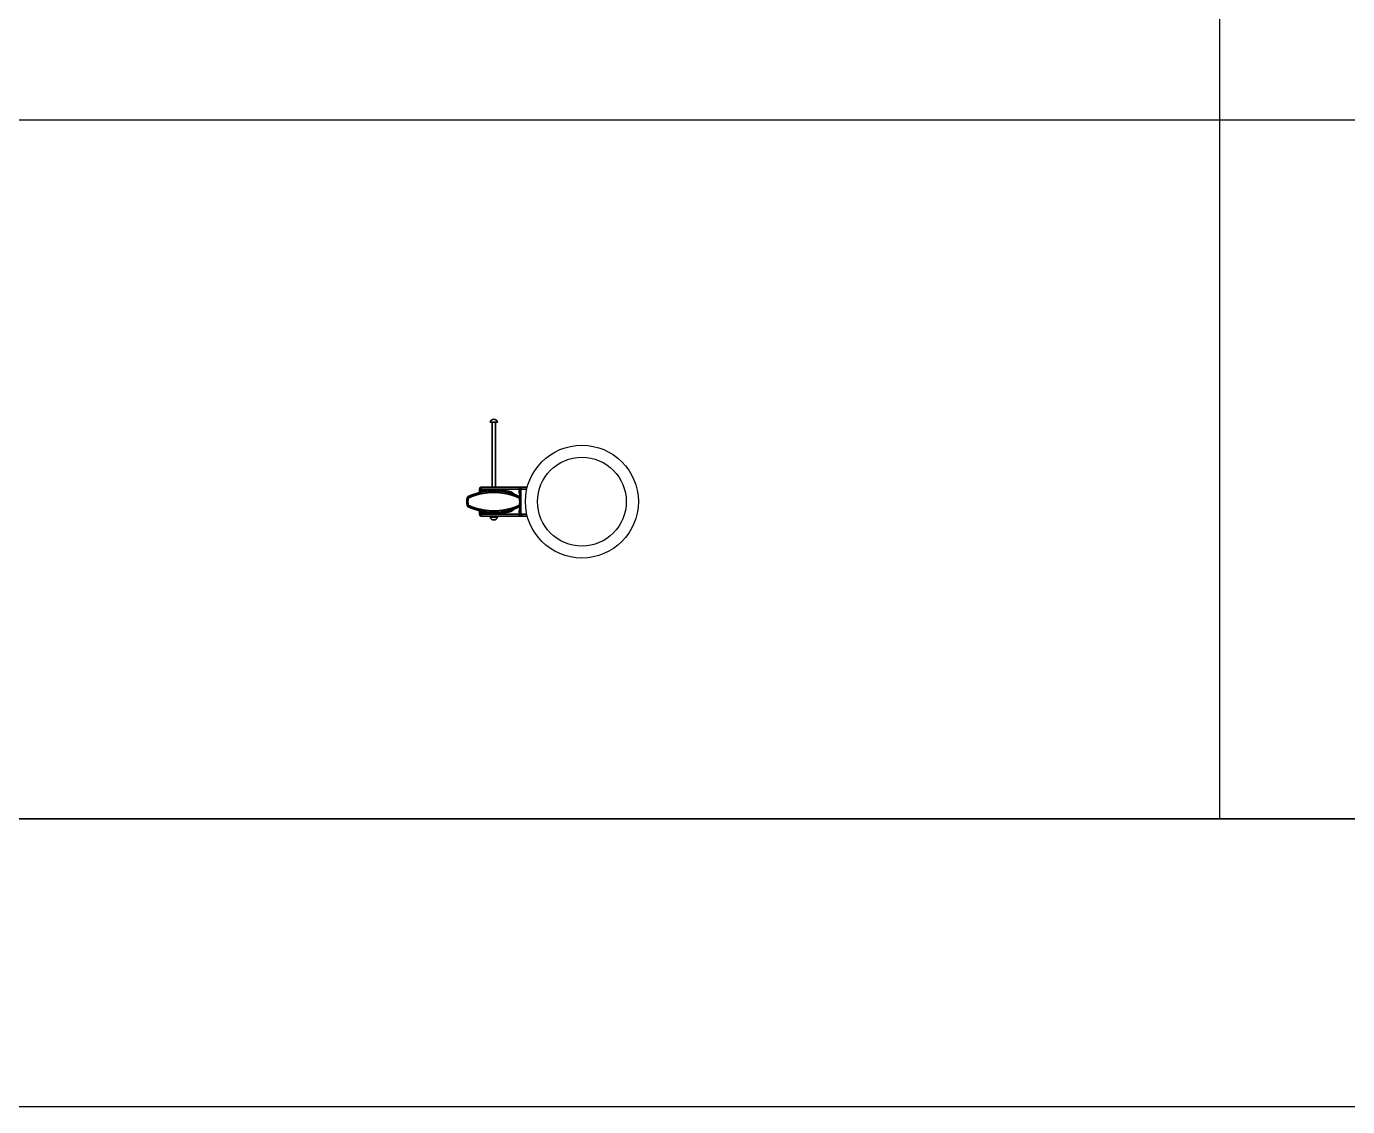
# Model space of a CAD drawing. Header units: millimetres. Extents: x 10779125 to 11142123, y -372083 to -144871.
# Drawn here: x 11049985 to 11052026, y -314154 to -312486 of the extents above; entities that cross this region are included whole.
import ezdxf

# ---------------------------------------------------------------- set-up
doc = ezdxf.new("R2010")
doc.units = ezdxf.units.MM
doc.header["$LTSCALE"] = 1000
doc.header["$MEASUREMENT"] = 0
doc.layers.get('0').update_dxf_attribs({"color": 255, "linetype": 'CONTINUOUS'})
for name, color, linetype in [('1', 255, 'CONTINUOUS'), ('1轮廓实线层', 7, 'CONTINUOUS'), ('2细线层', 4, 'CONTINUOUS'), ('图框层', 7, 'CONTINUOUS')]:
    doc.layers.add(name, color=color, linetype=linetype)

# ---------------------------------------------------------------- blocks, each defined once
blk = doc.blocks.new('横')
at = {"layer": '2细线层', "lineweight": -3}
blk.add_line((2498.8, 1865.7), (31301.4, 1865.7), dxfattribs=at)
at = {"layer": '图框层', "lineweight": -3}
blk.add_line((4213.3, 2208.6), (30958.5, 2208.6), dxfattribs=at)
blk = doc.blocks.new('FSFSDFS')
at = {"linetype": 'Continuous', "lineweight": 35}
for p, q in [((-1.54, 48.79), (-1.61, 49.3)), ((-1.61, 49.3), (1.61, 49.3)), ((1.54, 48.79), (1.61, 49.3)), ((-6.19, 43.22), (-6.19, 23.41)), ((-6.19, 43.22), (-4.07, 43.22)), ((-5.42, 43.99), (-5.42, 23.6)), ((-4.65, 43.99), (-5.42, 43.99)), ((-4.65, 32.38), (-4.65, 43.99)), ((4.07, 43.22), (6.19, 43.22)), ((4.65, 32.38), (4.65, 43.99)), ((5.42, 43.99), (4.65, 43.99)), ((5.42, 43.99), (5.42, 23.6)), ((6.19, 43.22), (6.19, 23.41)), ((-6.59, 39.42), (-6.59, 36.17)), ((-6.19, 38.5), (-6.59, 38.5)), ((-6.19, 37.1), (-6.59, 37.1)), ((34.1, 38.5), (6.19, 38.5)), ((34.1, 37.1), (6.19, 37.1)), ((34.1, 39.42), (34.1, 36.17)), ((-4.65, 32.38), (-4.07, 32.38)), ((4.65, 32.38), (4.07, 32.38)), ((-6.19, 26.94), (-4.11, 26.94)), ((-5.42, 26.2), (-0.58, 26.2)), ((-1.54, 26.81), (-1.61, 26.3)), ((1.61, 26.3), (-1.61, 26.3)), ((0.58, 26.2), (5.42, 26.2)), ((1.54, 26.81), (1.61, 26.3)), ((2.3, 26.94), (2.2, 26.74)), ((4.11, 26.94), (6.19, 26.94))]:
    blk.add_line(p, q, dxfattribs=at)
for radius in [24.22, 19.05, 19.05]:
    blk.add_circle((0, 0), radius)
for centre, radius, start, end in [((21.63, 37.8), 26.27, 155.1031, 204.8969), ((-1.5, 48.53), 0.774, 97.9622, 155.1032), ((0, 37.8), 11.61, 82.0378, 97.9622), ((0, 37.8), 11.1, 82.0378, 97.9622), ((1.5, 48.53), 0.774, 24.8968, 82.0378), ((-21.63, 37.8), 26.27, 335.1031, 24.8969), ((-5.42, 43.22), 0.774, 90, 180), ((-4.65, 43.22), 0.774, 25.0213, 90), ((4.65, 43.22), 0.774, 90, 154.9566), ((5.42, 43.22), 0.774, 0, 90), ((-6.19, 37.8), 1.67, 103.5362, 256.4638), ((33.71, 37.8), 1.67, 283.5362, 76.4638), ((0, 32.38), 4.65, 180, 226.6869), ((0, 32.38), 4.65, 313.2993, 0), ((0, 37.8), 11.61, 249.2669, 290.7331), ((-1.5, 27.06), 0.774, 204.8967, 262.0378), ((0, 37.8), 11.1, 262.0378, 277.9622), ((1.5, 27.06), 0.774, 277.9622, 335.1031)]:
    blk.add_arc(centre, radius, start, end, dxfattribs=at)
for points, knots in [([(-1.54, 26.81), (-1.7, 27.15), (-1.98, 27.81), (-2.36, 28.76), (-2.66, 29.65), (-2.92, 30.46), (-3.12, 31.21), (-3.29, 31.89), (-3.43, 32.52), (-3.54, 33.09), (-3.63, 33.64), (-3.71, 34.15), (-3.77, 34.63), (-3.82, 35.08), (-3.86, 35.5), (-3.9, 35.93), (-3.92, 36.35), (-3.94, 36.77), (-3.96, 37.19), (-3.96, 37.61), (-3.96, 38.04), (-3.96, 38.46), (-3.94, 38.88), (-3.92, 39.3), (-3.89, 39.72), (-3.86, 40.14), (-3.82, 40.56), (-3.77, 41), (-3.7, 41.47), (-3.63, 41.98), (-3.54, 42.51), (-3.42, 43.09), (-3.29, 43.72), (-3.12, 44.4), (-2.91, 45.15), (-2.66, 45.96), (-2.35, 46.85), (-1.98, 47.8), (-1.69, 48.45), (-1.54, 48.79)], [0, 0, 0, 0, 0.627458, 1.194277, 1.712384, 2.184886, 2.61352, 3.003697, 3.359246, 3.681343, 3.981893, 4.27352, 4.543691, 4.790444, 5.025742, 5.260152, 5.49516, 5.730147, 5.964802, 6.19909, 6.433161, 6.667211, 6.901411, 7.136134, 7.371141, 7.604169, 7.836632, 8.079283, 8.343391, 8.628142, 8.926523, 9.249387, 9.605282, 9.99642, 10.42616, 10.900164, 11.418391, 11.98261, 12.603284, 12.603284, 12.603284, 12.603284]), ([(-1.54, 48.79), (-1.62, 48.82), (-1.76, 48.87), (-1.96, 48.91), (-2.11, 48.92), (-2.19, 48.89), (-2.2, 48.86)], [0, 0, 0, 0, 0.1401622, 0.2568665, 0.3394252, 0.3882884, 0.3882884, 0.3882884, 0.3882884]), ([(1.54, 48.79), (1.62, 48.82), (1.76, 48.87), (1.96, 48.91), (2.11, 48.92), (2.19, 48.89), (2.2, 48.86)], [0, 0, 0, 0, 0.1401622, 0.2568665, 0.3394252, 0.3882884, 0.3882884, 0.3882884, 0.3882884]), ([(1.54, 48.79), (1.7, 48.45), (1.98, 47.79), (2.36, 46.83), (2.66, 45.95), (2.92, 45.14), (3.12, 44.39), (3.29, 43.7), (3.43, 43.08), (3.54, 42.5), (3.63, 41.96), (3.71, 41.45), (3.77, 40.97), (3.82, 40.52), (3.86, 40.09), (3.9, 39.67), (3.92, 39.25), (3.94, 38.83), (3.96, 38.4), (3.96, 37.98), (3.96, 37.56), (3.96, 37.14), (3.94, 36.72), (3.92, 36.3), (3.89, 35.88), (3.86, 35.46), (3.82, 35.03), (3.77, 34.59), (3.7, 34.12), (3.63, 33.62), (3.54, 33.08), (3.42, 32.51), (3.29, 31.88), (3.12, 31.2), (2.91, 30.45), (2.66, 29.63), (2.35, 28.75), (1.98, 27.8), (1.69, 27.15), (1.54, 26.81)], [0, 0, 0, 0, 0.627458, 1.194277, 1.712384, 2.184886, 2.61352, 3.003697, 3.359246, 3.681343, 3.981893, 4.27352, 4.543691, 4.790444, 5.025742, 5.260152, 5.49516, 5.730147, 5.964802, 6.19909, 6.433161, 6.667211, 6.901411, 7.136134, 7.371141, 7.604169, 7.836632, 8.079283, 8.343391, 8.628142, 8.926523, 9.249387, 9.605282, 9.99642, 10.42616, 10.900164, 11.418391, 11.98261, 12.603284, 12.603284, 12.603284, 12.603284]), ([(-6.19, 25.46), (-6.19, 25.54), (-6.17, 25.7), (-6.06, 25.91), (-5.88, 26.07), (-5.66, 26.18), (-5.5, 26.2), (-5.42, 26.2)], [0, 0, 0, 0, 0.1280971, 0.257425, 0.3887199, 0.5219526, 0.6563691, 0.6563691, 0.6563691, 0.6563691]), ([(-1.54, 26.81), (-1.62, 26.78), (-1.76, 26.73), (-1.96, 26.68), (-2.11, 26.67), (-2.19, 26.71), (-2.2, 26.74)], [0, 0, 0, 0, 0.1401622, 0.2568665, 0.3394252, 0.3882884, 0.3882884, 0.3882884, 0.3882884]), ([(1.54, 26.81), (1.62, 26.78), (1.76, 26.73), (1.96, 26.68), (2.11, 26.67), (2.19, 26.71), (2.2, 26.74)], [0, 0, 0, 0, 0.1401622, 0.2568665, 0.3394252, 0.3882884, 0.3882884, 0.3882884, 0.3882884]), ([(5.42, 26.2), (5.5, 26.2), (5.66, 26.18), (5.88, 26.07), (6.06, 25.91), (6.17, 25.7), (6.19, 25.54), (6.19, 25.46)], [0, 0, 0, 0, 0.1344165, 0.2676493, 0.3989441, 0.528272, 0.6563691, 0.6563691, 0.6563691, 0.6563691])]:
    blk.add_open_spline(points, degree=3, knots=knots, dxfattribs=at)

msp = doc.modelspace()

# ---------------------------------------------------------------- linework, layer by layer
msp.add_line((11051828.5, -307229.6, -89.1), (11051828.5, -313709.6, -89.1))
at = {"elevation": -89.1}
msp.add_lwpolyline([(11045348.5, -307229.6), (11053988.5, -307229.6), (11053988.5, -313709.6), (11045348.5, -313709.6)], close=True, dxfattribs=at)
at = {"layer": '1轮廓实线层'}
msp.add_line((11045348.5, -312629.6, -89.1), (11053988.5, -312629.6, -89.1), dxfattribs=at)

# ---------------------------------------------------------------- block references
at = {"lineweight": -2, "xscale": 1.296, "yscale": 1.296, "zscale": 1.296}
msp.add_blockref('横', (11039888.1, -316572, -89.1), dxfattribs=at)
at = {"layer": '1', "lineweight": -3, "xscale": 3.6, "yscale": 3.6, "zscale": 3.6, "rotation": 90}
msp.add_blockref('FSFSDFS', (11050843.5, -313219.6, -89.1), dxfattribs=at)

doc.saveas('drawing.dxf')
